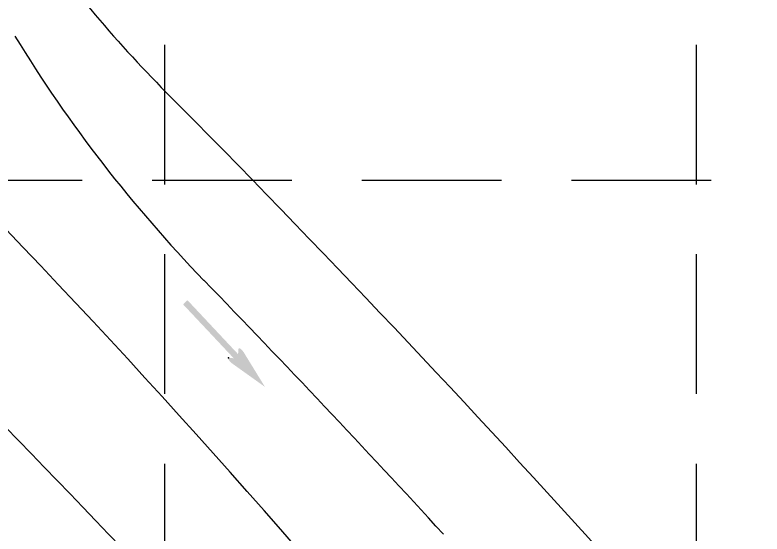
# Model space of a CAD drawing. Header units: feet. Extents: x 6037 to 11520, y 4436 to 7866.
# Drawn here: x 10122.8 to 10243.1, y 4896.2 to 4979.8 of the extents above; entities that cross this region are included whole.
import ezdxf

# ---------------------------------------------------------------- set-up
doc = ezdxf.new("R2010")
doc.units = ezdxf.units.FT
doc.header["$LTSCALE"] = 0.4
doc.header["$MEASUREMENT"] = 0
doc.linetypes.add('DASHED2', pattern=[0.375, 0.25, -0.125])
doc.linetypes.add('HIDDEN', pattern=[0.375, 0.25, -0.125])
for name, color, linetype in [('grid', 254, 'HIDDEN'), ('PAVING', 7, 'Continuous'), ('ROW', 7, 'Continuous')]:
    doc.layers.add(name, color=color, linetype=linetype)

msp = doc.modelspace()

# ---------------------------------------------------------------- hatches: boundary and pattern name
at = {"layer": 'PAVING', "linetype": 'Continuous', "lineweight": 30}
h = msp.add_hatch(color=256, dxfattribs=at)
edge = h.paths.add_edge_path()
edge.add_line((10158.82, 4926.09), (10158.74, 4925.17))
edge.add_line((10158.74, 4925.17), (10150.6, 4933.86))
edge.add_line((10150.6, 4933.86), (10149.89, 4933.19))
edge.add_line((10149.89, 4933.19), (10158.04, 4924.51))
edge.add_line((10158.04, 4924.51), (10157.22, 4924.56))
edge.add_line((10157.22, 4924.56), (10157.21, 4924.56))
edge.add_ellipse((10157.59, 4924.09), major_axis=(-0.431, 0.46), ratio=0.285714, start_angle=342.8173, end_angle=484.7269)
edge.add_line((10157.72, 4923.72), (10157.72, 4923.72))
edge.add_line((10157.72, 4923.72), (10163.07, 4919.89))
edge.add_line((10163.07, 4919.89), (10159.63, 4925.5))
edge.add_line((10159.63, 4925.5), (10159.63, 4925.5))
edge.add_ellipse((10159.27, 4925.67), major_axis=(-0.431, 0.46), ratio=0.285714, start_angle=234.1685, end_angle=374.4967)
edge.add_line((10158.82, 4926.09), (10158.82, 4926.09))
edge.add_line((10158.82, 4926.09), (10158.82, 4926.09))

# ---------------------------------------------------------------- linework, layer by layer
at = {"layer": 'grid', "color": 252, "linetype": 'DASHED2', "ltscale": 225}
for p, q in [((10146.92, 7776.26), (10146.92, 4782.14)), ((10232.45, 7776.26), (10232.45, 4782.14)), ((6128.66, 4953.21), (11431.87, 4953.21))]:
    msp.add_line(p, q, dxfattribs=at)
at = {"layer": 'PAVING'}
for centre, radius, start, end in [((9099.49, 3966.24), 1415.19, 38.95915, 49.58774), ((8604.67, 3438.73), 2115.4, 43.4671, 48.65548), ((10314.98, 5093.54), 225.04, 211.3693, 224.0552), ((8604.67, 3438.73), 2154.79, 42.56146, 44.05524)]:
    msp.add_arc(centre, radius, start, end, dxfattribs=at)
at = {"layer": 'PAVING', "linetype": 'Continuous', "lineweight": 30}
msp.add_point((10157.22, 4924.56), dxfattribs=at)
at = {"layer": 'ROW', "flags": 128}
msp.add_lwpolyline([(10044.6, 5155.6), (10042.5, 5150.78), (10042.5, 5150.78, -0.037301), (10020.99, 5110), (10023.4, 5093.28, -0.010542), (10091.88, 5032, -0.052003), (10124.05, 4995.02, 0.042246), (10147.18, 4967.35, -0.024289), (10288.16, 4810.54), (10288.16, 4810.54)], format="xyb", dxfattribs=at)

doc.saveas('drawing.dxf')
